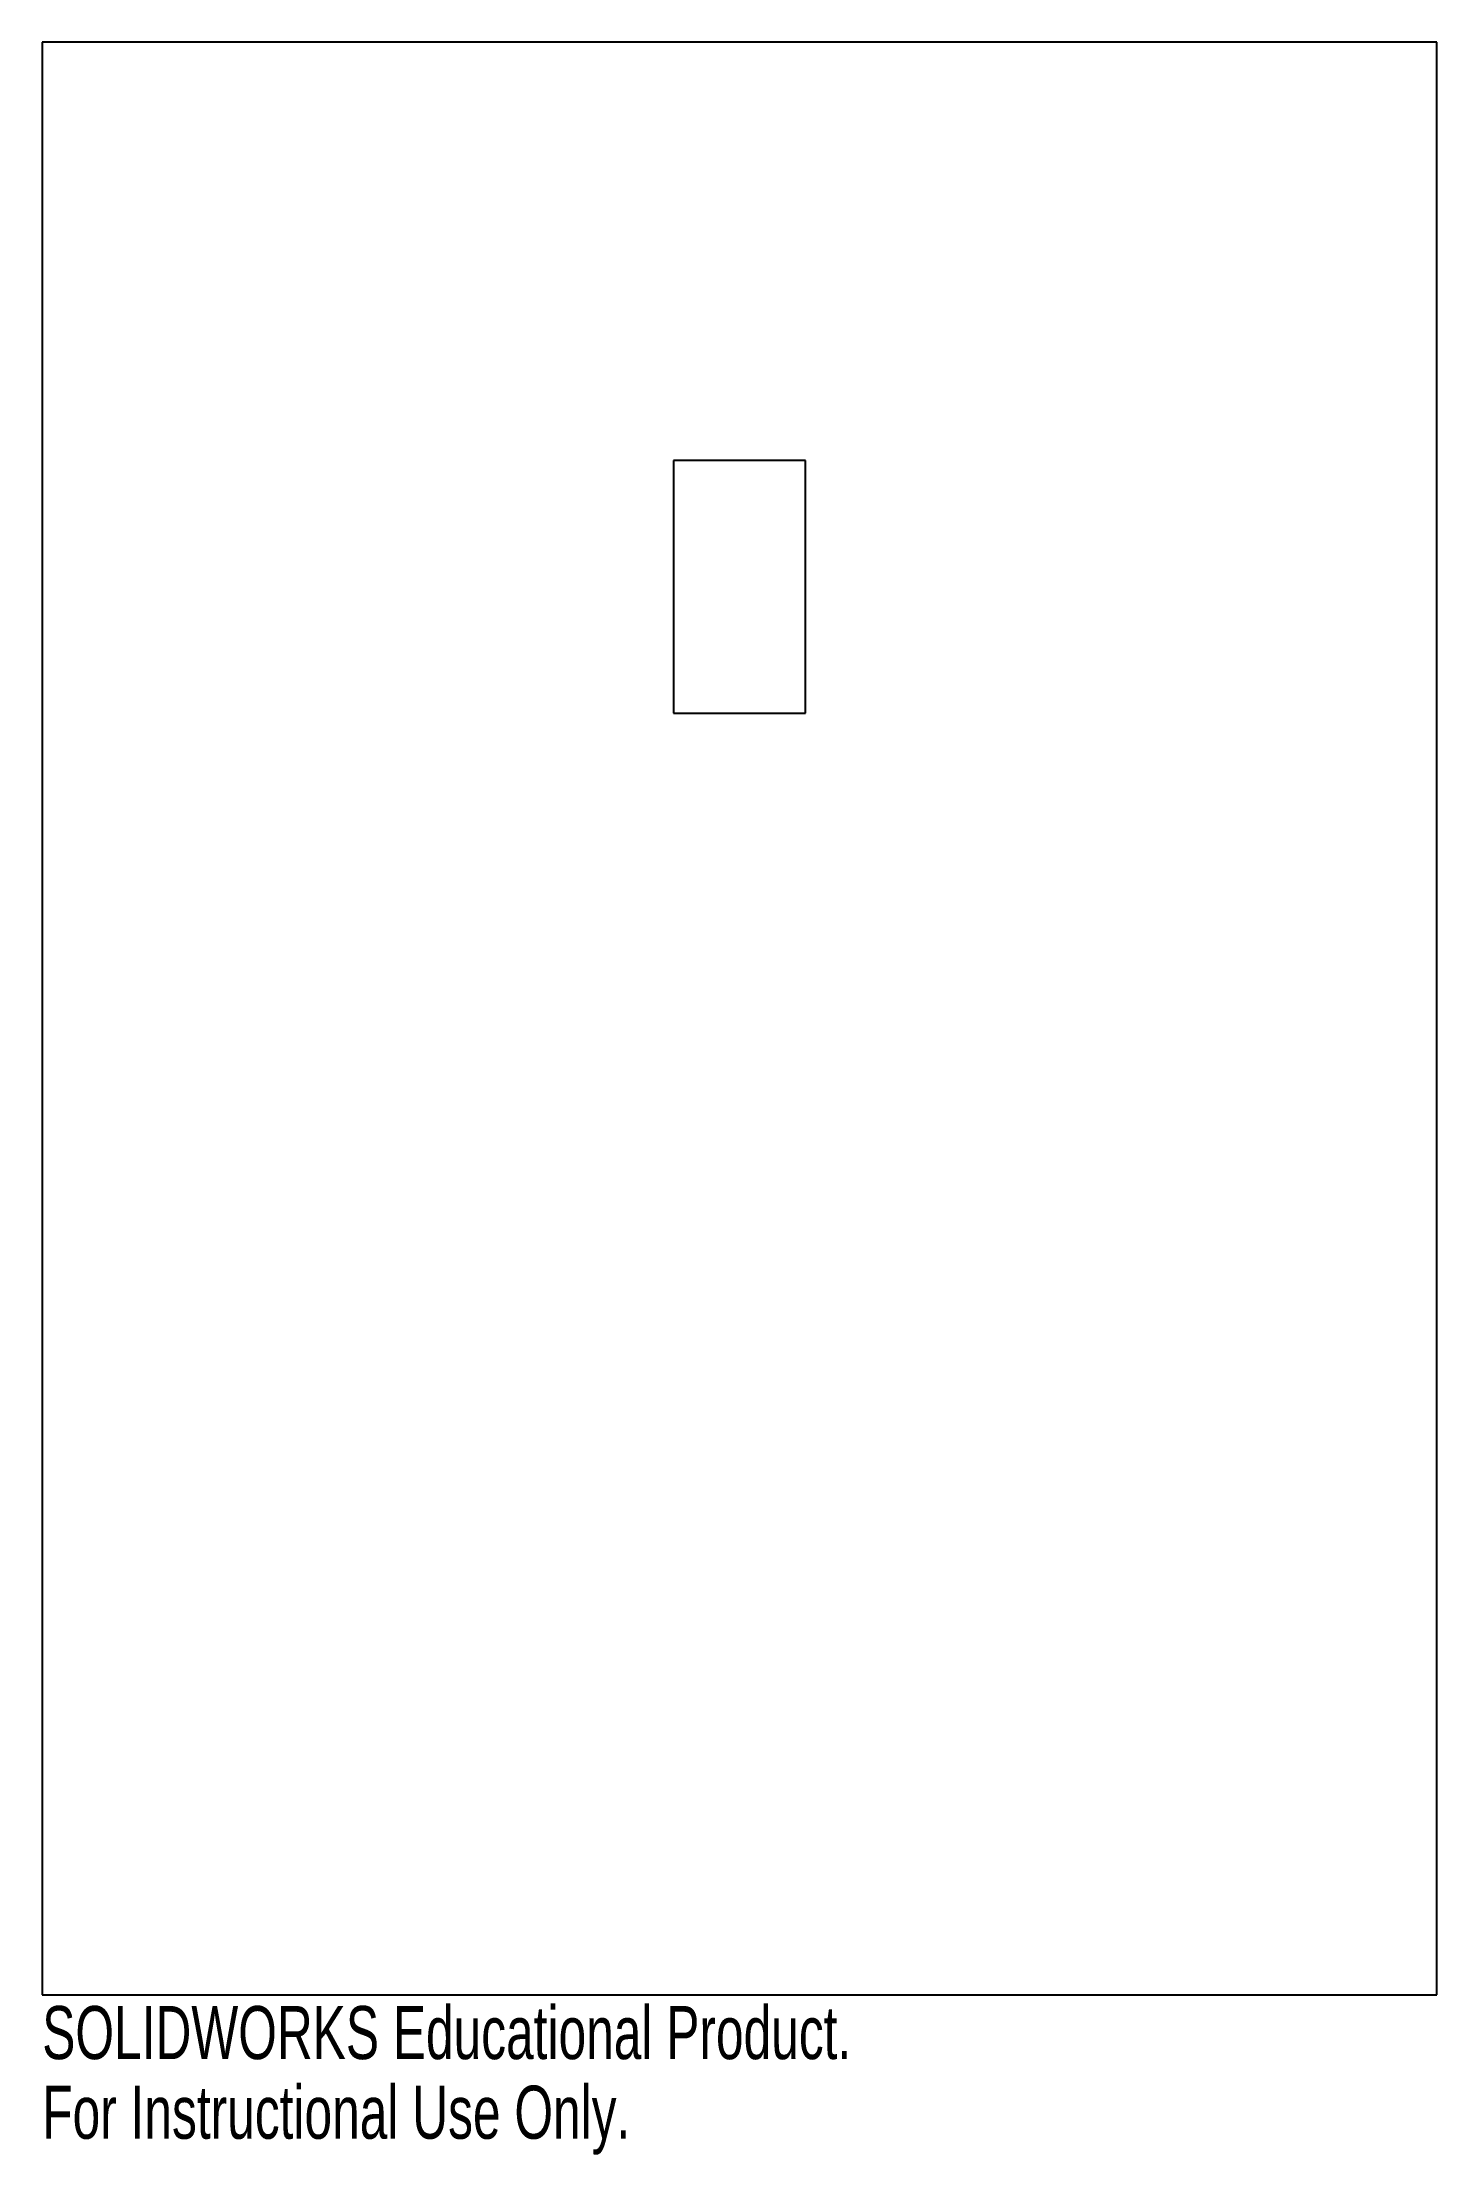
# Model space of a CAD drawing. Header units: inches. Extents: x 0 to 5, y -0.57 to 7.
import ezdxf

# ---------------------------------------------------------------- set-up
doc = ezdxf.new("R2010")
doc.units = ezdxf.units.IN
doc.header["$MEASUREMENT"] = 0
doc.styles.add('SLDTEXTSTYLE0', font='TXT', dxfattribs={"width": 0.7})

msp = doc.modelspace()

# ---------------------------------------------------------------- linework, layer by layer
at = {"color": 7, "linetype": 'Continuous', "lineweight": 25}
for p, q in [((5, 7), (0, 7)), ((0, 7), (0, 0)), ((5, 0), (5, 7)), ((2.7362, 5.5), (2.2638, 5.5)), ((2.2638, 5.5), (2.2638, 4.5945)), ((2.7362, 4.5945), (2.7362, 5.5)), ((2.2638, 4.5945), (2.7362, 4.5945)), ((0, 0), (5, 0))]:
    msp.add_line(p, q, dxfattribs=at)

# ---------------------------------------------------------------- texts
at = {"color": 7, "linetype": 'Continuous', "char_height": 0.1903, "attachment_point": 1, "style": 'SLDTEXTSTYLE0'}
for s, insert in [('SOLIDWORKS Educational Product.', (0, -0.0401)), ('For Instructional Use Only.', (0, -0.3256))]:
    msp.add_mtext(s, dxfattribs=dict(at, insert=insert))

doc.saveas('drawing.dxf')
